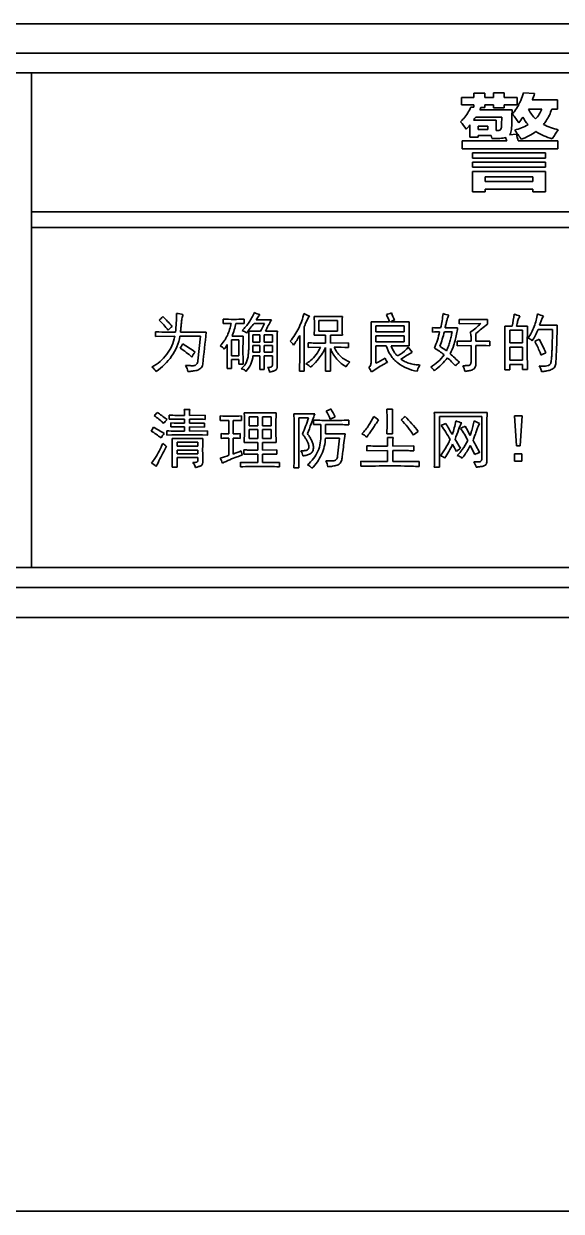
# Model space of a CAD drawing. Header units: millimetres. Extents: x 32496 to 166256, y 3504 to 23939.
# Drawn here: x 51695.8 to 51723, y 11555.1 to 11615.1 of the extents above; entities that cross this region are included whole.
import ezdxf

# ---------------------------------------------------------------- set-up
doc = ezdxf.new("R2010")
doc.units = ezdxf.units.MM
doc.layers.get('0').update_dxf_attribs({"lineweight": 35})

msp = doc.modelspace()

# ---------------------------------------------------------------- linework, layer by layer
at = {"linetype": 'Continuous'}
for p, q in [((51670.84, 11615.075), (51752.84, 11615.075)), ((51670.769, 11613.593), (51752.91, 11613.593)), ((51752.91, 11612.593), (51670.769, 11612.593)), ((51696.201, 11612.593), (51696.201, 11605.578)), ((51717.94, 11611.345), (51718.561, 11611.345)), ((51717.94, 11610.985), (51717.94, 11611.345)), ((51718.561, 11611.575), (51719.112, 11611.575)), ((51718.561, 11611.345), (51718.561, 11611.575)), ((51719.112, 11611.575), (51719.112, 11611.345)), ((51719.112, 11611.345), (51719.543, 11611.345)), ((51719.543, 11611.581), (51720.094, 11611.581)), ((51719.543, 11611.345), (51719.543, 11611.581)), ((51720.094, 11611.581), (51720.094, 11611.345)), ((51720.094, 11611.345), (51720.745, 11611.345)), ((51720.745, 11611.345), (51720.745, 11610.985)), ((51721.071, 11611.581), (51721.631, 11611.556)), ((51721.512, 11611.225), (51722.789, 11611.225)), ((51722.789, 11611.225), (51722.789, 11610.764)), ((51718.561, 11610.985), (51717.94, 11610.985)), ((51718.406, 11610.869), (51718.561, 11610.869)), ((51718.561, 11610.869), (51718.561, 11610.985)), ((51718.861, 11610.734), (51720.489, 11610.734)), ((51719.112, 11610.844), (51718.917, 11610.844)), ((51719.543, 11610.985), (51719.112, 11610.985)), ((51719.112, 11610.985), (51719.112, 11610.844)), ((51719.543, 11610.824), (51719.543, 11610.985)), ((51720.094, 11610.824), (51719.543, 11610.824)), ((51720.745, 11610.985), (51720.094, 11610.985)), ((51720.094, 11610.985), (51720.094, 11610.824)), ((51721.997, 11610.764), (51721.321, 11610.764)), ((51722.789, 11610.764), (51722.493, 11610.764)), ((51718.541, 11610.198), (51719.678, 11610.198)), ((51719.968, 11610.363), (51718.651, 11610.363)), ((51719.678, 11610.198), (51719.678, 11609.682)), ((51718.36, 11609.341), (51718.36, 11609.962)), ((51719.267, 11609.902), (51718.771, 11609.902)), ((51718.771, 11609.902), (51718.771, 11609.727)), ((51718.771, 11609.727), (51719.267, 11609.727)), ((51719.432, 11609.431), (51718.771, 11609.431)), ((51718.771, 11609.431), (51718.771, 11609.341)), ((51719.267, 11609.727), (51719.267, 11609.902)), ((51720.364, 11609.461), (51720.72, 11609.492)), ((51717.964, 11609.161), (51720.219, 11609.161)), ((51717.964, 11608.75), (51717.964, 11609.161)), ((51718.771, 11609.341), (51718.36, 11609.341)), ((51719.879, 11609.286), (51719.462, 11609.286)), ((51720.79, 11609.161), (51722.804, 11609.161)), ((51722.804, 11609.161), (51722.804, 11608.75)), ((51722.804, 11608.75), (51717.964, 11608.75)), ((51718.491, 11608.55), (51722.188, 11608.55)), ((51718.491, 11608.289), (51718.491, 11608.55)), ((51722.188, 11608.289), (51718.491, 11608.289)), ((51722.188, 11608.55), (51722.188, 11608.289)), ((51718.491, 11608.089), (51722.188, 11608.089)), ((51718.491, 11607.828), (51718.491, 11608.089)), ((51722.188, 11607.828), (51718.491, 11607.828)), ((51718.491, 11607.618), (51722.188, 11607.618)), ((51718.491, 11606.586), (51718.491, 11607.618)), ((51722.188, 11608.089), (51722.188, 11607.828)), ((51722.188, 11607.618), (51722.188, 11606.586)), ((51721.547, 11607.337), (51719.132, 11607.337)), ((51719.132, 11607.337), (51719.132, 11607.107)), ((51719.132, 11607.107), (51721.547, 11607.107)), ((51721.547, 11607.107), (51721.547, 11607.337)), ((51719.132, 11606.586), (51718.491, 11606.586)), ((51721.547, 11606.717), (51719.132, 11606.717)), ((51719.132, 11606.717), (51719.132, 11606.586)), ((51721.547, 11606.586), (51721.547, 11606.717)), ((51722.188, 11606.586), (51721.547, 11606.586)), ((51696.201, 11605.578), (51753.34, 11605.578)), ((51696.201, 11605.578), (51696.201, 11604.778)), ((51753.34, 11604.778), (51696.201, 11604.778)), ((51696.201, 11604.778), (51696.201, 11587.594)), ((51705.889, 11599.926), (51705.889, 11600.152)), ((51706.948, 11600.152), (51706.948, 11599.926)), ((51707.969, 11599.938), (51707.452, 11599.938)), ((51707.553, 11600.115), (51708.322, 11600.115)), ((51710.485, 11600.291), (51711.91, 11600.291)), ((51711.67, 11600.089), (51710.725, 11600.089)), ((51710.725, 11600.089), (51710.725, 11599.547)), ((51711.67, 11599.547), (51711.67, 11600.089)), ((51713.36, 11600.014), (51714.287, 11600.014)), ((51713.367, 11597.947), (51713.36, 11600.014)), ((51715.043, 11599.812), (51713.606, 11599.812)), ((51713.606, 11599.812), (51713.606, 11599.51)), ((51714.337, 11600.014), (51715.295, 11600.014)), ((51715.043, 11599.51), (51715.043, 11599.812)), ((51717.811, 11599.919), (51717.811, 11600.14)), ((51718.908, 11599.926), (51717.811, 11599.919)), ((51719.248, 11600.128), (51719.248, 11599.901)), ((51721.878, 11599.85), (51722.772, 11599.85)), ((51702.466, 11599.276), (51702.466, 11599.51)), ((51703.436, 11599.283), (51702.466, 11599.276)), ((51703.095, 11599.497), (51703.136, 11599.497)), ((51703.095, 11599.497), (51703.136, 11599.497)), ((51704.735, 11599.283), (51703.701, 11599.283)), ((51703.726, 11599.497), (51705.024, 11599.497)), ((51704.609, 11598.047), (51704.735, 11599.283)), ((51706.331, 11599.283), (51706.898, 11599.283)), ((51707.175, 11599.535), (51707.767, 11599.535)), ((51707.743, 11599.358), (51707.389, 11599.358)), ((51707.389, 11599.358), (51707.389, 11598.993)), ((51707.743, 11598.993), (51707.743, 11599.358)), ((51708.385, 11599.358), (51707.957, 11599.358)), ((51707.957, 11599.358), (51707.957, 11598.993)), ((51708.02, 11599.535), (51708.625, 11599.535)), ((51708.385, 11598.993), (51708.385, 11599.358)), ((51709.981, 11599.762), (51709.987, 11597.518)), ((51711.065, 11599.346), (51710.485, 11599.346)), ((51710.725, 11599.547), (51711.67, 11599.547)), ((51711.065, 11598.942), (51711.065, 11599.346)), ((51711.91, 11599.346), (51711.305, 11599.346)), ((51711.305, 11599.346), (51711.305, 11598.942)), ((51713.606, 11599.51), (51715.043, 11599.51)), ((51715.043, 11599.308), (51713.606, 11599.308)), ((51713.606, 11599.308), (51713.606, 11599.006)), ((51715.043, 11599.006), (51715.043, 11599.308)), ((51716.475, 11599.497), (51716.475, 11599.724)), ((51717.458, 11599.51), (51717.068, 11599.51)), ((51717.105, 11599.711), (51717.736, 11599.711)), ((51718.656, 11599.421), (51718.656, 11599.03)), ((51720.131, 11599.799), (51720.491, 11599.799)), ((51720.131, 11597.581), (51720.131, 11599.799)), ((51721.021, 11599.585), (51720.378, 11599.585)), ((51720.378, 11599.585), (51720.378, 11598.955)), ((51720.706, 11599.799), (51721.272, 11599.799)), ((51721.021, 11598.955), (51721.021, 11599.585)), ((51722.533, 11599.623), (51721.802, 11599.623)), ((51706.671, 11599.106), (51706.306, 11599.106)), ((51706.306, 11599.106), (51706.306, 11598.3)), ((51706.671, 11598.3), (51706.671, 11599.106)), ((51707.389, 11598.993), (51707.743, 11598.993)), ((51707.743, 11598.816), (51707.389, 11598.816)), ((51707.389, 11598.816), (51707.389, 11598.476)), ((51707.743, 11598.476), (51707.743, 11598.816)), ((51707.957, 11598.993), (51708.385, 11598.993)), ((51708.385, 11598.816), (51707.957, 11598.816)), ((51707.957, 11598.816), (51707.957, 11598.476)), ((51708.385, 11598.476), (51708.385, 11598.816)), ((51710.183, 11598.722), (51710.183, 11598.955)), ((51710.8, 11598.728), (51710.183, 11598.722)), ((51711.305, 11598.942), (51712.212, 11598.949)), ((51711.305, 11598.665), (51711.311, 11597.518)), ((51712.212, 11598.949), (51712.212, 11598.716)), ((51713.606, 11599.006), (51715.043, 11599.006)), ((51714.123, 11598.804), (51713.606, 11598.804)), ((51713.606, 11598.804), (51713.606, 11597.921)), ((51715.295, 11598.804), (51714.375, 11598.804)), ((51715.245, 11598.728), (51715.447, 11598.476)), ((51717.71, 11598.81), (51717.71, 11599.043)), ((51718.416, 11598.816), (51717.71, 11598.81)), ((51718.416, 11598.01), (51718.416, 11598.816)), ((51718.656, 11599.03), (51719.362, 11599.037)), ((51718.656, 11598.816), (51718.656, 11597.909)), ((51719.362, 11599.037), (51719.362, 11598.804)), ((51720.378, 11598.955), (51721.021, 11598.955)), ((51721.021, 11598.741), (51720.378, 11598.741)), ((51720.378, 11598.741), (51720.378, 11598.073)), ((51721.021, 11598.073), (51721.021, 11598.741)), ((51721.261, 11599.195), (51721.26, 11599.104)), ((51721.261, 11599.195), (51721.26, 11599.104)), ((51706.306, 11598.3), (51706.671, 11598.3)), ((51706.671, 11598.111), (51706.306, 11598.111)), ((51706.306, 11598.111), (51706.306, 11597.657)), ((51706.671, 11597.871), (51706.671, 11598.111)), ((51707.389, 11598.476), (51707.743, 11598.476)), ((51707.743, 11598.3), (51707.389, 11598.3)), ((51707.743, 11597.606), (51707.743, 11598.3)), ((51707.957, 11598.476), (51708.385, 11598.476)), ((51708.385, 11598.3), (51707.957, 11598.3)), ((51707.957, 11598.3), (51707.957, 11597.606)), ((51708.385, 11597.871), (51708.385, 11598.3)), ((51720.378, 11598.073), (51721.021, 11598.073)), ((51706.306, 11597.657), (51706.079, 11597.657)), ((51706.898, 11597.871), (51706.671, 11597.871)), ((51707.957, 11597.606), (51707.743, 11597.606)), ((51709.987, 11597.518), (51709.742, 11597.518)), ((51711.311, 11597.518), (51711.052, 11597.518)), ((51720.378, 11597.581), (51720.131, 11597.581)), ((51721.021, 11597.859), (51720.378, 11597.859)), ((51720.378, 11597.859), (51720.378, 11597.581)), ((51721.021, 11597.606), (51721.021, 11597.859)), ((51721.272, 11597.606), (51721.021, 11597.606)), ((51714.161, 11595.602), (51714.451, 11595.602)), ((51703.146, 11595.092), (51703.146, 11595.3)), ((51703.928, 11595.098), (51703.146, 11595.092)), ((51703.915, 11595.577), (51704.193, 11595.577)), ((51703.928, 11594.896), (51703.928, 11595.098)), ((51704.18, 11595.287), (51704.974, 11595.293)), ((51704.18, 11595.098), (51704.18, 11594.896)), ((51704.974, 11595.293), (51704.974, 11595.085)), ((51705.738, 11595.029), (51705.738, 11595.262)), ((51706.167, 11595.035), (51705.738, 11595.029)), ((51706.167, 11594.354), (51706.167, 11595.035)), ((51706.394, 11595.035), (51706.394, 11594.354)), ((51706.809, 11595.262), (51706.809, 11595.022)), ((51706.948, 11595.413), (51708.562, 11595.413)), ((51707.629, 11595.211), (51707.2, 11595.211)), ((51707.2, 11595.211), (51707.2, 11594.757)), ((51707.629, 11594.757), (51707.629, 11595.211)), ((51708.309, 11595.211), (51707.868, 11595.211)), ((51707.868, 11595.211), (51707.868, 11594.757)), ((51708.309, 11594.757), (51708.309, 11595.211)), ((51709.464, 11595.362), (51710.51, 11595.362)), ((51710.195, 11595.161), (51709.703, 11595.161)), ((51709.703, 11595.161), (51709.703, 11592.64)), ((51710.406, 11595.061), (51710.397, 11595.034)), ((51710.407, 11595.061), (51710.397, 11595.034)), ((51710.447, 11594.82), (51710.447, 11595.047)), ((51712.237, 11595.047), (51712.237, 11594.808)), ((51716.551, 11595.438), (51719.236, 11595.438)), ((51718.958, 11595.224), (51716.828, 11595.224)), ((51716.828, 11595.224), (51716.828, 11592.665)), ((51718.958, 11593.093), (51718.958, 11595.224)), ((51720.617, 11595.262), (51720.995, 11595.262)), ((51720.706, 11593.749), (51720.617, 11595.262)), ((51720.995, 11595.262), (51720.907, 11593.749)), ((51703.033, 11594.291), (51703.033, 11594.505)), ((51703.235, 11594.701), (51703.235, 11594.909)), ((51703.928, 11594.707), (51703.235, 11594.701)), ((51703.928, 11594.493), (51703.928, 11594.707)), ((51704.18, 11594.896), (51704.936, 11594.902)), ((51704.936, 11594.699), (51704.18, 11594.705)), ((51704.18, 11594.705), (51704.18, 11594.493)), ((51704.18, 11594.493), (51705.1, 11594.499)), ((51704.936, 11594.902), (51704.936, 11594.699)), ((51705.1, 11594.499), (51705.1, 11594.291)), ((51707.2, 11594.757), (51707.629, 11594.757)), ((51707.629, 11594.569), (51707.2, 11594.569)), ((51707.2, 11594.569), (51707.2, 11594.115)), ((51707.629, 11594.115), (51707.629, 11594.569)), ((51707.868, 11594.757), (51708.309, 11594.757)), ((51708.309, 11594.569), (51707.868, 11594.569)), ((51707.868, 11594.569), (51707.868, 11594.115)), ((51708.309, 11594.115), (51708.309, 11594.569)), ((51710.825, 11594.329), (51710.825, 11594.833)), ((51711.052, 11594.82), (51711.052, 11594.354)), ((51716.576, 11593.093), (51716.576, 11594.972)), ((51703.298, 11594.127), (51704.861, 11594.127)), ((51704.596, 11593.938), (51703.55, 11593.938)), ((51703.55, 11593.938), (51703.55, 11593.724)), ((51704.596, 11593.724), (51704.596, 11593.938)), ((51705.776, 11594.127), (51705.776, 11594.367)), ((51706.167, 11593.27), (51706.167, 11594.14)), ((51706.394, 11594.14), (51706.394, 11593.333)), ((51706.747, 11594.367), (51706.747, 11594.127)), ((51707.629, 11593.913), (51706.948, 11593.913)), ((51707.2, 11594.115), (51707.629, 11594.115)), ((51707.629, 11593.535), (51707.629, 11593.913)), ((51707.868, 11594.115), (51708.309, 11594.115)), ((51708.562, 11593.913), (51707.868, 11593.913)), ((51707.868, 11593.913), (51707.868, 11593.535)), ((51711.052, 11594.354), (51712.048, 11594.354)), ((51711.771, 11594.14), (51711.052, 11594.14)), ((51711.67, 11593.22), (51711.771, 11594.14)), ((51714.451, 11594.354), (51714.161, 11594.354)), ((51714.186, 11594.165), (51714.476, 11594.165)), ((51703.55, 11593.724), (51704.596, 11593.724)), ((51704.596, 11593.535), (51703.55, 11593.535)), ((51703.55, 11593.535), (51703.55, 11593.346)), ((51703.55, 11593.346), (51704.596, 11593.346)), ((51704.596, 11593.346), (51704.596, 11593.535)), ((51706.923, 11593.327), (51706.923, 11593.547)), ((51707.629, 11593.333), (51706.923, 11593.327)), ((51707.629, 11592.905), (51707.629, 11593.333)), ((51707.868, 11593.535), (51708.599, 11593.541)), ((51707.868, 11593.333), (51707.868, 11592.905)), ((51708.599, 11593.541), (51708.599, 11593.32)), ((51713.152, 11593.503), (51713.152, 11593.749)), ((51714.199, 11593.51), (51713.152, 11593.503)), ((51714.199, 11592.955), (51714.199, 11593.51)), ((51714.463, 11593.737), (51715.522, 11593.743)), ((51714.463, 11593.51), (51714.463, 11592.955)), ((51715.522, 11593.743), (51715.522, 11593.497)), ((51718.605, 11593.308), (51718.378, 11593.762)), ((51720.617, 11593.346), (51720.983, 11593.346)), ((51720.617, 11592.968), (51720.617, 11593.346)), ((51720.907, 11593.749), (51720.706, 11593.749)), ((51720.983, 11593.346), (51720.983, 11592.968)), ((51703.55, 11592.665), (51703.298, 11592.665)), ((51704.596, 11593.157), (51703.55, 11593.157)), ((51703.55, 11593.157), (51703.55, 11592.665)), ((51704.596, 11592.98), (51704.596, 11593.157)), ((51706.759, 11592.69), (51706.759, 11592.917)), ((51707.868, 11592.905), (51708.726, 11592.911)), ((51708.726, 11592.911), (51708.726, 11592.69)), ((51709.703, 11592.64), (51709.464, 11592.64)), ((51712.85, 11592.715), (51712.85, 11592.968)), ((51714.463, 11592.955), (51715.787, 11592.961)), ((51715.787, 11592.961), (51715.787, 11592.703)), ((51716.828, 11592.665), (51716.551, 11592.665)), ((51720.983, 11592.968), (51720.617, 11592.968)), ((51695.401, 11587.594), (51696.201, 11587.594)), ((51696.201, 11587.594), (51752.91, 11587.594)), ((51752.91, 11586.594), (51670.769, 11586.594)), ((51752.84, 11585.075), (51670.84, 11585.075)), ((51402.94, 11555.075), (51965.908, 11555.075))]:
    msp.add_line(p, q, dxfattribs=at)
for centre, radius, start, end in [((51718.222, 11612.404), 2.965, 330.66767, 336.06557), ((51718.193, 11612.417), 2.997, 336.07434, 343.80201), ((51693.658, 11610.977), 26.832, 359.02272, 359.48198), ((51718.274, 11612.37), 2.903, 320.36935, 323.58749), ((51718.245, 11612.391), 2.939, 323.59412, 330.66591), ((51714.842, 11607.551), 3.987, 33.41271, 40.16674), ((51712.781, 11614.168), 6.995, 325.42505, 327.05069), ((51699.502, 11610.663), 20.469, 357.68701, 359.15941), ((51693.521, 11610.98), 26.969, 357.48576, 358.81338), ((51693.711, 11610.976), 26.779, 358.81428, 359.02264), ((51716.194, 11613.703), 5.892, 321.89742, 325.34627), ((51708.756, 11618.229), 12.672, 317.97958, 319.27803), ((51715.362, 11608.518), 4.171, 10.61105, 12.64872), ((51715.178, 11605.546), 6.851, 35.75831, 37.34379), ((51707.399, 11606.495), 13.654, 11.25839, 12.67739), ((51715.197, 11605.56), 6.828, 34.16881, 35.75973), ((51750.551, 11591.528), 33.167, 146.73342, 147.69077), ((51798.741, 11633.239), 82.131, 196.92737, 197.04773), ((51715.213, 11605.571), 6.808, 32.78746, 34.16717), ((51715.203, 11605.564), 6.82, 32.57245, 32.7878), ((51708.16, 11602.045), 1.717, 245.66764, 255.94289), ((51714.053, 11601.186), 6.586, 347.84724, 353.1864), ((51703.914, 11601.713), 4.426, 330.52331, 336.36321), ((51752.249, 11544.089), 74.143, 131.30395, 131.52509), ((51703.214, 11655.564), 56.068, 269.91986, 270.26593), ((51711.093, 11600.719), 6.719, 345.80972, 351.37506), ((51758.853, 11598.758), 37.595, 178.41299, 179.33417), ((51689.322, 11576.208), 26.943, 55.79038, 57.39608), ((51671.224, 11620.662), 41.118, 327.59623, 327.9913), ((51714.781, 11599.731), 2.899, 332.69004, 342.41655), ((51763.071, 11598.714), 41.813, 179.46573, 181.51843), ((51715.776, 11602.378), 6.629, 329.92108, 330.16736), ((51714.038, 11600.785), 4.109, 307.92317, 321.00332), ((51706.201, 11598.385), 0.951, 308.81011, 323.04233), ((51706.216, 11598.374), 0.933, 323.07368, 325.96498), ((51720.483, 11601.386), 8.106, 206.88687, 208.79981), ((51699.146, 11594.978), 15.028, 357.62085, 2.37915), ((51698.993, 11590.009), 6.486, 51.32584, 51.85614), ((51701.802, 11597.793), 8.796, 336.89509, 342.58479), ((51693.554, 11601.031), 17.879, 339.81594, 340.40341), ((51694.334, 11600.753), 17.051, 340.49931, 341.56957), ((51711.395, 11624.251), 29.219, 268.1405, 269.79762), ((51711.381, 11618.858), 23.826, 269.78536, 272.05823), ((51720.579, 11598.677), 4.183, 241.26037, 245.50543), ((51700.59, 11591.508), 3.41, 50.84881, 61.08125), ((51691.95, 11601.622), 19.588, 338.25933, 339.80911), ((51719.793, 11588.279), 7.117, 111.8574, 113.94899), ((51705.342, 11596.817), 3.868, 229.51515, 233.1085), ((51704.067, 11556.435), 37.871, 88.43596, 91.56404), ((51685.128, 11593.396), 18.184, 357.69642, 2.30358), ((51706.393, 11599.202), 4.848, 270.00758, 274.181), ((51706.393, 11589.29), 4.85, 85.82004, 89.99133), ((51715.648, 11595.299), 2.904, 323.2352, 333.74014), ((51708.906, 11593.866), 2.14, 193.8762, 195.18758), ((51709.02, 11593.896), 2.257, 195.18154, 195.76973), ((51715.771, 11595.22), 2.759, 314.66454, 317.25121), ((51715.824, 11595.171), 2.687, 317.24432, 321.23702), ((51715.826, 11595.168), 2.683, 321.25493, 323.18853), ((51699.406, 11590.259), 6.953, 22.03171, 24.40442)]:
    msp.add_arc(centre, radius, start, end, dxfattribs=at)
for points in [[(51721.631, 11611.556), (51721.595, 11611.444), (51721.556, 11611.334), (51721.512, 11611.225)], [(51718.917, 11610.844), (51718.901, 11610.806), (51718.883, 11610.769), (51718.861, 11610.734)], [(51721.321, 11610.764), (51721.413, 11610.583), (51721.531, 11610.41), (51721.677, 11610.268)], [(51721.677, 11610.268), (51721.814, 11610.409), (51721.925, 11610.581), (51721.997, 11610.764)], [(51720.83, 11610.067), (51720.728, 11610.221), (51720.624, 11610.373), (51720.51, 11610.519)], [(51721.296, 11609.977), (51721.199, 11610.093), (51721.114, 11610.221), (51721.041, 11610.353)], [(51720.625, 11609.702), (51720.858, 11609.766), (51721.088, 11609.854), (51721.296, 11609.977)], [(51721.697, 11609.627), (51721.472, 11609.459), (51721.215, 11609.332), (51720.951, 11609.236)], [(51722.519, 11609.256), (51722.232, 11609.347), (51721.95, 11609.465), (51721.697, 11609.627)], [(51722.078, 11609.988), (51722.31, 11609.866), (51722.563, 11609.781), (51722.819, 11609.722)], [(51720.169, 11609.326), (51720.076, 11609.296), (51719.976, 11609.285), (51719.879, 11609.286)], [(51703.474, 11599.497), (51703.511, 11599.811), (51703.525, 11600.127), (51703.524, 11600.442)], [(51703.524, 11600.442), (51703.633, 11600.422), (51703.743, 11600.403), (51703.853, 11600.392)], [(51709.969, 11600.442), (51710.05, 11600.382), (51710.148, 11600.344), (51710.246, 11600.316)], [(51714.136, 11600.379), (51714.222, 11600.403), (51714.306, 11600.432), (51714.388, 11600.467)], [(51714.388, 11600.467), (51714.442, 11600.343), (51714.497, 11600.218), (51714.539, 11600.089)], [(51716.878, 11599.711), (51716.937, 11599.947), (51716.976, 11600.188), (51717.004, 11600.43)], [(51717.004, 11600.43), (51717.1, 11600.401), (51717.197, 11600.376), (51717.294, 11600.354)], [(51720.592, 11600.405), (51720.687, 11600.37), (51720.783, 11600.338), (51720.882, 11600.316)], [(51721.777, 11600.417), (51721.876, 11600.375), (51721.976, 11600.335), (51722.079, 11600.304)], [(51702.642, 11600.102), (51702.711, 11600.155), (51702.775, 11600.213), (51702.831, 11600.279)], [(51703.096, 11599.598), (51702.965, 11599.783), (51702.806, 11599.946), (51702.642, 11600.102)], [(51702.831, 11600.279), (51702.996, 11600.12), (51703.161, 11599.96), (51703.31, 11599.787)], [(51705.889, 11600.152), (51706.242, 11600.135), (51706.596, 11600.133), (51706.948, 11600.152)], [(51706.28, 11599.938), (51706.15, 11599.938), (51706.019, 11599.936), (51705.889, 11599.926)], [(51706.532, 11599.938), (51706.484, 11599.715), (51706.419, 11599.494), (51706.331, 11599.283)], [(51706.948, 11599.926), (51706.81, 11599.936), (51706.671, 11599.939), (51706.532, 11599.938)], [(51707.452, 11599.938), (51707.317, 11599.779), (51707.188, 11599.614), (51707.062, 11599.447)], [(51708.322, 11600.115), (51708.215, 11599.925), (51708.108, 11599.734), (51708.02, 11599.535)], [(51710.485, 11599.346), (51710.502, 11599.66), (51710.504, 11599.976), (51710.485, 11600.291)], [(51711.91, 11600.291), (51711.893, 11599.976), (51711.891, 11599.66), (51711.91, 11599.346)], [(51714.287, 11600.014), (51714.245, 11600.139), (51714.2, 11600.264), (51714.136, 11600.379)], [(51714.539, 11600.089), (51714.469, 11600.072), (51714.402, 11600.046), (51714.337, 11600.014)], [(51715.295, 11600.014), (51715.276, 11599.611), (51715.278, 11599.207), (51715.295, 11598.804)], [(51718.378, 11599.497), (51718.566, 11599.625), (51718.746, 11599.766), (51718.908, 11599.926)], [(51719.248, 11599.901), (51719.049, 11599.743), (51718.85, 11599.585), (51718.656, 11599.421)], [(51702.466, 11599.51), (51702.676, 11599.5), (51702.885, 11599.497), (51703.095, 11599.497)], [(51705.024, 11599.497), (51704.972, 11598.954), (51704.911, 11598.413), (51704.848, 11597.871)], [(51707.062, 11599.447), (51706.999, 11599.501), (51706.926, 11599.546), (51706.847, 11599.573)], [(51706.898, 11599.283), (51706.878, 11598.813), (51706.88, 11598.341), (51706.898, 11597.871)], [(51709.754, 11599.321), (51709.658, 11599.156), (51709.556, 11598.993), (51709.439, 11598.842)], [(51716.475, 11599.724), (51716.609, 11599.714), (51716.744, 11599.711), (51716.878, 11599.711)], [(51716.828, 11599.51), (51716.71, 11599.51), (51716.592, 11599.506), (51716.475, 11599.497)], [(51716.563, 11598.691), (51716.678, 11598.954), (51716.764, 11599.23), (51716.828, 11599.51)], [(51717.068, 11599.51), (51717.001, 11599.264), (51716.927, 11599.019), (51716.841, 11598.779)], [(51721.802, 11599.623), (51721.722, 11599.437), (51721.628, 11599.256), (51721.527, 11599.08)], [(51703.714, 11598.678), (51703.76, 11598.751), (51703.804, 11598.826), (51703.84, 11598.905)], [(51704.294, 11598.237), (51704.114, 11598.4), (51703.92, 11598.549), (51703.714, 11598.678)], [(51705.94, 11598.627), (51705.884, 11598.701), (51705.807, 11598.76), (51705.726, 11598.804)], [(51709.439, 11598.842), (51709.398, 11598.914), (51709.342, 11598.981), (51709.275, 11599.03)], [(51712.212, 11598.716), (51711.973, 11598.729), (51711.733, 11598.73), (51711.494, 11598.728)], [(51717.055, 11598.35), (51716.898, 11598.473), (51716.733, 11598.586), (51716.563, 11598.691)], [(51716.841, 11598.779), (51716.951, 11598.705), (51717.061, 11598.63), (51717.168, 11598.552)], [(51717.607, 11599.072), (51717.588, 11598.999), (51717.568, 11598.927), (51717.545, 11598.855)], [(51717.71, 11599.043), (51717.945, 11599.031), (51718.181, 11599.029), (51718.416, 11599.03)], [(51719.362, 11598.804), (51719.127, 11598.819), (51718.891, 11598.818), (51718.656, 11598.816)], [(51721.512, 11599.056), (51721.452, 11599.116), (51721.377, 11599.163), (51721.298, 11599.194)], [(51721.638, 11599.018), (51721.713, 11599.061), (51721.789, 11599.103), (51721.865, 11599.144)], [(51721.865, 11599.144), (51721.982, 11598.916), (51722.095, 11598.687), (51722.193, 11598.451)], [(51704.47, 11598.489), (51704.399, 11598.415), (51704.344, 11598.326), (51704.294, 11598.237)], [(51713.606, 11597.921), (51713.765, 11598.004), (51713.919, 11598.094), (51714.073, 11598.186)], [(51714.073, 11598.186), (51714.1, 11598.106), (51714.139, 11598.03), (51714.186, 11597.959)], [(51715.447, 11598.476), (51715.245, 11598.373), (51715.054, 11598.249), (51714.867, 11598.123)], [(51717.622, 11597.783), (51717.504, 11597.932), (51717.374, 11598.073), (51717.231, 11598.199)], [(51717.358, 11598.401), (51717.516, 11598.261), (51717.671, 11598.118), (51717.824, 11597.972)], [(51722.193, 11598.451), (51722.11, 11598.414), (51722.031, 11598.371), (51721.953, 11598.325)], [(51702.504, 11597.506), (51702.439, 11597.591), (51702.366, 11597.674), (51702.277, 11597.732)], [(51704.104, 11597.506), (51704.082, 11597.612), (51704.041, 11597.719), (51703.978, 11597.808)], [(51708.234, 11597.468), (51708.225, 11597.554), (51708.186, 11597.639), (51708.133, 11597.707)], [(51712.288, 11597.984), (51712.211, 11597.917), (51712.15, 11597.833), (51712.099, 11597.745)], [(51716.563, 11597.543), (51716.518, 11597.62), (51716.447, 11597.681), (51716.375, 11597.732)], [(51717.824, 11597.972), (51717.751, 11597.915), (51717.683, 11597.852), (51717.622, 11597.783)], [(51718.114, 11597.506), (51718.086, 11597.606), (51718.047, 11597.703), (51718, 11597.796)], [(51711.09, 11595.501), (51711.175, 11595.532), (51711.258, 11595.573), (51711.33, 11595.627)], [(51711.33, 11595.627), (51711.402, 11595.489), (51711.474, 11595.351), (51711.544, 11595.211)], [(51714.451, 11595.602), (51714.432, 11595.186), (51714.434, 11594.77), (51714.451, 11594.354)], [(51702.39, 11595.274), (51702.449, 11595.325), (51702.505, 11595.379), (51702.554, 11595.438)], [(51702.554, 11595.438), (51702.704, 11595.331), (51702.854, 11595.224), (51702.999, 11595.11)], [(51703.046, 11595.073), (51702.981, 11595.016), (51702.921, 11594.953), (51702.869, 11594.884)], [(51703.146, 11595.3), (51703.407, 11595.286), (51703.667, 11595.286), (51703.928, 11595.287)], [(51703.928, 11595.287), (51703.928, 11595.384), (51703.924, 11595.481), (51703.915, 11595.577)], [(51704.193, 11595.577), (51704.185, 11595.481), (51704.18, 11595.384), (51704.18, 11595.287)], [(51704.974, 11595.085), (51704.71, 11595.099), (51704.445, 11595.1), (51704.18, 11595.098)], [(51705.738, 11595.262), (51706.095, 11595.24), (51706.453, 11595.243), (51706.809, 11595.262)], [(51706.809, 11595.022), (51706.671, 11595.033), (51706.532, 11595.037), (51706.394, 11595.035)], [(51706.948, 11593.913), (51706.965, 11594.413), (51706.967, 11594.913), (51706.948, 11595.413)], [(51708.562, 11595.413), (51708.543, 11594.913), (51708.545, 11594.413), (51708.562, 11593.913)], [(51709.464, 11592.64), (51709.487, 11593.547), (51709.484, 11594.455), (51709.464, 11595.362)], [(51711.292, 11595.098), (51711.244, 11595.24), (51711.178, 11595.379), (51711.09, 11595.501)], [(51711.544, 11595.211), (51711.462, 11595.17), (51711.377, 11595.133), (51711.292, 11595.098)], [(51713.493, 11595.237), (51713.576, 11595.176), (51713.659, 11595.117), (51713.745, 11595.06)], [(51714.879, 11595.06), (51714.95, 11595.115), (51715.018, 11595.174), (51715.081, 11595.237)], [(51715.51, 11594.291), (51715.329, 11594.569), (51715.114, 11594.826), (51714.879, 11595.06)], [(51716.576, 11594.972), (51716.576, 11595.128), (51716.566, 11595.283), (51716.551, 11595.438)], [(51717.648, 11595.01), (51717.747, 11594.973), (51717.848, 11594.94), (51717.95, 11594.909)], [(51702.239, 11594.493), (51702.285, 11594.557), (51702.327, 11594.625), (51702.365, 11594.694)], [(51702.365, 11594.694), (51702.542, 11594.584), (51702.724, 11594.48), (51702.907, 11594.379)], [(51703.033, 11594.505), (51703.331, 11594.492), (51703.63, 11594.491), (51703.928, 11594.493)], [(51703.235, 11594.909), (51703.465, 11594.896), (51703.697, 11594.895), (51703.928, 11594.896)], [(51710.825, 11594.833), (51710.699, 11594.833), (51710.573, 11594.829), (51710.447, 11594.82)], [(51715.749, 11594.48), (51715.661, 11594.43), (51715.582, 11594.363), (51715.51, 11594.291)], [(51717.143, 11594.884), (51717.247, 11594.692), (51717.354, 11594.501), (51717.471, 11594.316)], [(51717.786, 11594.566), (51717.729, 11594.403), (51717.669, 11594.24), (51717.609, 11594.077)], [(51717.859, 11594.758), (51717.83, 11594.696), (51717.808, 11594.631), (51717.786, 11594.566)], [(51717.95, 11594.909), (51717.914, 11594.862), (51717.884, 11594.811), (51717.859, 11594.758)], [(51717.887, 11594.632), (51717.969, 11594.663), (51718.049, 11594.702), (51718.126, 11594.745)], [(51718.253, 11594.014), (51718.149, 11594.229), (51718.03, 11594.44), (51717.887, 11594.632)], [(51718.126, 11594.745), (51718.208, 11594.588), (51718.287, 11594.43), (51718.378, 11594.279)], [(51702.907, 11594.379), (51702.85, 11594.306), (51702.795, 11594.23), (51702.743, 11594.152)], [(51705.776, 11594.367), (51705.906, 11594.358), (51706.036, 11594.354), (51706.167, 11594.354)], [(51706.167, 11594.14), (51706.036, 11594.14), (51705.906, 11594.137), (51705.776, 11594.127)], [(51713.14, 11594.19), (51713.068, 11594.255), (51712.989, 11594.315), (51712.9, 11594.354)], [(51714.199, 11593.737), (51714.199, 11593.88), (51714.197, 11594.023), (51714.186, 11594.165)], [(51714.476, 11594.165), (51714.465, 11594.023), (51714.463, 11593.88), (51714.463, 11593.737)], [(51717.673, 11593.459), (51717.614, 11593.583), (51717.554, 11593.707), (51717.484, 11593.825)], [(51717.609, 11594.077), (51717.705, 11593.928), (51717.797, 11593.776), (51717.887, 11593.623)], [(51718.517, 11594.027), (51718.627, 11593.818), (51718.741, 11593.613), (51718.858, 11593.409)], [(51705.738, 11593.132), (51705.886, 11593.157), (51706.029, 11593.21), (51706.167, 11593.27)], [(51706.394, 11593.333), (51706.53, 11593.383), (51706.665, 11593.437), (51706.797, 11593.497)], [(51706.797, 11593.497), (51706.807, 11593.448), (51706.817, 11593.4), (51706.829, 11593.353)], [(51709.918, 11593.245), (51709.9, 11593.335), (51709.857, 11593.421), (51709.805, 11593.497)], [(51717.08, 11593.132), (51717.018, 11593.186), (51716.945, 11593.231), (51716.866, 11593.257)], [(51717.887, 11593.623), (51717.81, 11593.577), (51717.736, 11593.523), (51717.673, 11593.459)], [(51718.858, 11593.409), (51718.77, 11593.385), (51718.685, 11593.352), (51718.605, 11593.308)], [(51702.491, 11592.703), (51702.423, 11592.771), (51702.349, 11592.835), (51702.264, 11592.879)], [(51710.372, 11592.615), (51710.308, 11592.686), (51710.231, 11592.748), (51710.145, 11592.791)], [(51711.179, 11592.69), (51711.161, 11592.795), (51711.125, 11592.898), (51711.078, 11592.993)], [(51716.551, 11592.665), (51716.565, 11592.808), (51716.576, 11592.95), (51716.576, 11593.093)], [(51718.681, 11592.665), (51718.66, 11592.765), (51718.612, 11592.858), (51718.555, 11592.942)]]:
    msp.add_open_spline(points, degree=3, dxfattribs=at)
for points, knots in [([(51717.889, 11610.123), (51717.944, 11610.176), (51718.151, 11610.398), (51718.313, 11610.661), (51718.406, 11610.869)], [0, 0, 0, 0, 0.250541, 1, 1, 1, 1]), ([(51722.493, 11610.764), (51722.429, 11610.553), (51722.303, 11610.28), (51722.125, 11610.044), (51722.078, 11609.988)], [0, 0, 0, 0, 0.749409, 1, 1, 1, 1]), ([(51719.678, 11609.682), (51719.708, 11609.68), (51719.768, 11609.68), (51719.844, 11609.687), (51719.899, 11609.715), (51719.938, 11609.762), (51719.951, 11609.807), (51719.954, 11609.837)], [0, 0, 0, 0, 0.249931, 0.500219, 0.625077, 0.750429, 1, 1, 1, 1]), ([(51720.464, 11609.797), (51720.462, 11609.709), (51720.442, 11609.587), (51720.382, 11609.485), (51720.364, 11609.461)], [0, 0, 0, 0, 0.74888, 1, 1, 1, 1]), ([(51706.847, 11599.573), (51706.911, 11599.639), (51707.032, 11599.775), (51707.2, 11599.993), (51707.346, 11600.226), (51707.421, 11600.394), (51707.452, 11600.48)], [0, 0, 0, 0, 0.249941, 0.500009, 0.749991, 1, 1, 1, 1]), ([(51709.275, 11599.03), (51709.443, 11599.234), (51709.73, 11599.684), (51709.906, 11600.186), (51709.969, 11600.442)], [0, 0, 0, 0, 0.499882, 1, 1, 1, 1]), ([(51721.298, 11599.194), (51721.425, 11599.374), (51721.629, 11599.771), (51721.74, 11600.2), (51721.777, 11600.417)], [0, 0, 0, 0, 0.499779, 1, 1, 1, 1]), ([(51703.853, 11600.392), (51703.83, 11600.32), (51703.793, 11600.173), (51703.768, 11599.948), (51703.751, 11599.722), (51703.734, 11599.572), (51703.726, 11599.497)], [0, 0, 0, 0, 0.250092, 0.499971, 0.750043, 1, 1, 1, 1]), ([(51705.726, 11598.804), (51705.882, 11598.949), (51706.128, 11599.313), (51706.245, 11599.728), (51706.28, 11599.938)], [0, 0, 0, 0, 0.499344, 1, 1, 1, 1]), ([(51707.743, 11600.379), (51707.722, 11600.362), (51707.672, 11600.314), (51707.613, 11600.222), (51707.572, 11600.151), (51707.553, 11600.115)], [0, 0, 0, 0, 0.25018, 0.624988, 1, 1, 1, 1]), ([(51710.246, 11600.316), (51710.203, 11600.252), (51710.127, 11600.118), (51710.046, 11599.929), (51709.999, 11599.81), (51709.981, 11599.762)], [0, 0, 0, 0, 0.374937, 0.749993, 1, 1, 1, 1]), ([(51717.294, 11600.354), (51717.269, 11600.304), (51717.224, 11600.201), (51717.178, 11600.039), (51717.142, 11599.875), (51717.117, 11599.766), (51717.105, 11599.711)], [0, 0, 0, 0, 0.250091, 0.499961, 0.750075, 1, 1, 1, 1]), ([(51717.811, 11600.14), (51717.931, 11600.135), (51718.23, 11600.124), (51718.709, 11600.127), (51719.069, 11600.127), (51719.248, 11600.128)], [0, 0, 0, 0, 0.250006, 0.624999, 1, 1, 1, 1]), ([(51720.882, 11600.316), (51720.853, 11600.255), (51720.801, 11600.128), (51720.749, 11599.953), (51720.717, 11599.844), (51720.706, 11599.799)], [0, 0, 0, 0, 0.374949, 0.749998, 1, 1, 1, 1]), ([(51722.079, 11600.304), (51722.058, 11600.268), (51722.008, 11600.177), (51721.949, 11600.022), (51721.901, 11599.908), (51721.878, 11599.85)], [0, 0, 0, 0, 0.250072, 0.624998, 1, 1, 1, 1]), ([(51722.772, 11599.85), (51722.768, 11599.606), (51722.756, 11599.117), (51722.734, 11598.465), (51722.708, 11598.059), (51722.697, 11597.896)], [0, 0, 0, 0, 0.375001, 0.749995, 1, 1, 1, 1]), ([(51702.277, 11597.732), (51702.425, 11597.809), (51702.705, 11597.995), (51703.05, 11598.363), (51703.305, 11598.797), (51703.404, 11599.119), (51703.436, 11599.283)], [0, 0, 0, 0, 0.249992, 0.499989, 0.749992, 1, 1, 1, 1]), ([(51703.701, 11599.283), (51703.635, 11598.925), (51703.337, 11598.232), (51702.801, 11597.716), (51702.504, 11597.506)], [0, 0, 0, 0, 0.499597, 1, 1, 1, 1]), ([(51706.988, 11597.852), (51707.028, 11597.911), (51707.096, 11598.039), (51707.147, 11598.249), (51707.166, 11598.463), (51707.18, 11598.749), (51707.186, 11599.106), (51707.18, 11599.392), (51707.175, 11599.535)], [0, 0, 0, 0, 0.125258, 0.250058, 0.375336, 0.500276, 0.750114, 1, 1, 1, 1]), ([(51708.625, 11599.535), (51708.62, 11599.389), (51708.61, 11599.024), (51708.612, 11598.44), (51708.612, 11598.002), (51708.612, 11597.783)], [0, 0, 0, 0, 0.250004, 0.625, 1, 1, 1, 1]), ([(51709.742, 11597.518), (51709.747, 11597.668), (51709.756, 11598.044), (51709.754, 11598.645), (51709.754, 11599.096), (51709.754, 11599.321)], [0, 0, 0, 0, 0.250004, 0.625, 1, 1, 1, 1]), ([(51717.168, 11598.552), (51717.208, 11598.625), (51717.279, 11598.778), (51717.355, 11599.018), (51717.412, 11599.263), (51717.445, 11599.427), (51717.458, 11599.51)], [0, 0, 0, 0, 0.25004, 0.499978, 0.750068, 1, 1, 1, 1]), ([(51718.416, 11599.03), (51718.417, 11599.07), (51718.416, 11599.148), (51718.415, 11599.265), (51718.408, 11599.383), (51718.39, 11599.46), (51718.378, 11599.497)], [0, 0, 0, 0, 0.249901, 0.50005, 0.749884, 1, 1, 1, 1]), ([(51722.445, 11597.909), (51722.46, 11597.979), (51722.483, 11598.121), (51722.497, 11598.335), (51722.508, 11598.55), (51722.52, 11598.836), (51722.527, 11599.194), (51722.531, 11599.48), (51722.533, 11599.623)], [0, 0, 0, 0, 0.125011, 0.249999, 0.375017, 0.500004, 0.750004, 1, 1, 1, 1]), ([(51706.079, 11597.657), (51706.083, 11597.758), (51706.092, 11598.01), (51706.092, 11598.413), (51706.091, 11598.716), (51706.091, 11598.867)], [0, 0, 0, 0, 0.250006, 0.624999, 1, 1, 1, 1]), ([(51710.069, 11597.896), (51710.152, 11597.94), (51710.46, 11598.155), (51710.678, 11598.477), (51710.8, 11598.728)], [0, 0, 0, 0, 0.25113, 1, 1, 1, 1]), ([(51710.183, 11598.955), (51710.293, 11598.948), (51710.513, 11598.94), (51710.808, 11598.943), (51710.992, 11598.942), (51711.065, 11598.942)], [0, 0, 0, 0, 0.374988, 0.75, 1, 1, 1, 1]), ([(51711.065, 11598.716), (51711.018, 11598.621), (51710.814, 11598.253), (51710.538, 11597.922), (51710.296, 11597.72)], [0, 0, 0, 0, 0.250691, 1, 1, 1, 1]), ([(51711.052, 11597.518), (51711.057, 11597.618), (51711.067, 11597.867), (51711.065, 11598.267), (51711.066, 11598.566), (51711.065, 11598.716)], [0, 0, 0, 0, 0.250008, 0.624999, 1, 1, 1, 1]), ([(51712.099, 11597.745), (51711.918, 11597.842), (51711.593, 11598.114), (51711.384, 11598.475), (51711.305, 11598.665)], [0, 0, 0, 0, 0.499611, 1, 1, 1, 1]), ([(51711.494, 11598.728), (51711.57, 11598.559), (51711.788, 11598.247), (51712.114, 11598.048), (51712.288, 11597.984)], [0, 0, 0, 0, 0.500059, 1, 1, 1, 1]), ([(51715.686, 11597.518), (51715.511, 11597.547), (51715.167, 11597.647), (51714.7, 11597.914), (51714.329, 11598.308), (51714.176, 11598.635), (51714.123, 11598.804)], [0, 0, 0, 0, 0.250005, 0.500007, 0.750003, 1, 1, 1, 1]), ([(51714.375, 11598.804), (51714.401, 11598.734), (51714.462, 11598.596), (51714.568, 11598.426), (51714.653, 11598.333), (51714.69, 11598.3)], [0, 0, 0, 0, 0.37499, 0.749884, 1, 1, 1, 1]), ([(51714.69, 11598.3), (51714.744, 11598.323), (51714.953, 11598.433), (51715.131, 11598.594), (51715.245, 11598.728)], [0, 0, 0, 0, 0.250671, 1, 1, 1, 1]), ([(51721.953, 11598.325), (51721.932, 11598.385), (51721.875, 11598.533), (51721.78, 11598.769), (51721.689, 11598.937), (51721.638, 11599.018)], [0, 0, 0, 0, 0.250004, 0.625072, 1, 1, 1, 1]), ([(51703.978, 11597.808), (51704.01, 11597.806), (51704.075, 11597.803), (51704.171, 11597.801), (51704.268, 11597.799), (51704.364, 11597.797), (51704.462, 11597.809), (51704.574, 11597.882), (51704.603, 11597.984), (51704.609, 11598.047)], [0, 0, 0, 0, 0.125385, 0.250797, 0.376103, 0.501677, 0.626983, 0.752254, 1, 1, 1, 1]), ([(51707.389, 11598.3), (51707.38, 11598.153), (51707.298, 11597.863), (51707.132, 11597.617), (51707.036, 11597.506)], [0, 0, 0, 0, 0.49944, 1, 1, 1, 1]), ([(51714.867, 11598.123), (51714.937, 11598.074), (51715.086, 11597.988), (51715.328, 11597.9), (51715.581, 11597.849), (51715.752, 11597.835), (51715.837, 11597.833)], [0, 0, 0, 0, 0.250053, 0.499948, 0.750121, 1, 1, 1, 1]), ([(51716.375, 11597.732), (51716.507, 11597.811), (51716.759, 11597.992), (51716.967, 11598.224), (51717.055, 11598.35)], [0, 0, 0, 0, 0.500118, 1, 1, 1, 1]), ([(51718, 11597.796), (51718.023, 11597.796), (51718.07, 11597.796), (51718.139, 11597.8), (51718.208, 11597.803), (51718.277, 11597.804), (51718.346, 11597.819), (51718.397, 11597.872), (51718.416, 11597.94), (51718.418, 11597.987), (51718.416, 11598.01)], [0, 0, 0, 0, 0.124968, 0.250012, 0.374775, 0.5003, 0.624713, 0.749553, 0.874996, 1, 1, 1, 1]), ([(51704.848, 11597.871), (51704.838, 11597.797), (51704.772, 11597.645), (51704.554, 11597.552), (51704.331, 11597.523), (51704.18, 11597.509), (51704.104, 11597.506)], [0, 0, 0, 0, 0.248469, 0.497751, 0.748797, 1, 1, 1, 1]), ([(51707.036, 11597.506), (51707.009, 11597.544), (51706.937, 11597.609), (51706.844, 11597.639), (51706.797, 11597.644)], [0, 0, 0, 0, 0.500075, 1, 1, 1, 1]), ([(51708.133, 11597.707), (51708.162, 11597.707), (51708.218, 11597.711), (51708.306, 11597.72), (51708.371, 11597.785), (51708.384, 11597.842), (51708.385, 11597.871)], [0, 0, 0, 0, 0.249873, 0.50085, 0.749907, 1, 1, 1, 1]), ([(51708.612, 11597.783), (51708.619, 11597.737), (51708.612, 11597.664), (51708.558, 11597.587), (51708.499, 11597.548), (51708.434, 11597.524), (51708.346, 11597.497), (51708.279, 11597.478), (51708.234, 11597.468)], [0, 0, 0, 0, 0.248836, 0.373572, 0.499448, 0.624614, 0.749776, 1, 1, 1, 1]), ([(51710.296, 11597.72), (51710.283, 11597.74), (51710.221, 11597.815), (51710.136, 11597.868), (51710.069, 11597.896)], [0, 0, 0, 0, 0.251072, 1, 1, 1, 1]), ([(51713.253, 11597.72), (51713.271, 11597.733), (51713.309, 11597.772), (51713.347, 11597.851), (51713.362, 11597.915), (51713.367, 11597.947)], [0, 0, 0, 0, 0.250348, 0.625006, 1, 1, 1, 1]), ([(51714.186, 11597.959), (51714.115, 11597.927), (51713.939, 11597.841), (51713.672, 11597.676), (51713.476, 11597.547), (51713.379, 11597.48)], [0, 0, 0, 0, 0.250038, 0.624996, 1, 1, 1, 1]), ([(51715.837, 11597.833), (51715.819, 11597.81), (51715.778, 11597.75), (51715.729, 11597.642), (51715.699, 11597.56), (51715.686, 11597.518)], [0, 0, 0, 0, 0.250125, 0.624991, 1, 1, 1, 1]), ([(51718.656, 11597.909), (51718.658, 11597.877), (51718.655, 11597.813), (51718.628, 11597.72), (51718.57, 11597.64), (51718.487, 11597.589), (51718.395, 11597.561), (51718.271, 11597.534), (51718.177, 11597.516), (51718.114, 11597.506)], [0, 0, 0, 0, 0.124856, 0.250658, 0.375048, 0.500648, 0.625509, 0.750412, 1, 1, 1, 1]), ([(51721.865, 11597.783), (51721.917, 11597.779), (51722.021, 11597.774), (51722.217, 11597.777), (51722.399, 11597.821), (51722.445, 11597.909)], [0, 0, 0, 0, 0.254641, 0.509209, 1, 1, 1, 1]), ([(51721.979, 11597.493), (51721.976, 11597.519), (51721.957, 11597.622), (51721.909, 11597.718), (51721.865, 11597.783)], [0, 0, 0, 0, 0.250752, 1, 1, 1, 1]), ([(51722.697, 11597.896), (51722.691, 11597.822), (51722.63, 11597.67), (51722.419, 11597.57), (51722.202, 11597.522), (51722.053, 11597.5), (51721.979, 11597.493)], [0, 0, 0, 0, 0.248335, 0.497839, 0.748843, 1, 1, 1, 1]), ([(51702.869, 11594.884), (51702.796, 11594.956), (51702.641, 11595.093), (51702.477, 11595.219), (51702.39, 11595.274)], [0, 0, 0, 0, 0.50004, 1, 1, 1, 1]), ([(51712.9, 11594.354), (51712.963, 11594.417), (51713.08, 11594.552), (51713.288, 11594.841), (51713.419, 11595.075), (51713.493, 11595.237)], [0, 0, 0, 0, 0.250053, 0.500219, 1, 1, 1, 1]), ([(51713.745, 11595.06), (51713.692, 11594.989), (51713.59, 11594.845), (51713.446, 11594.623), (51713.298, 11594.403), (51713.193, 11594.261), (51713.14, 11594.19)], [0, 0, 0, 0, 0.249998, 0.500005, 0.749985, 1, 1, 1, 1]), ([(51715.081, 11595.237), (51715.199, 11595.116), (51715.424, 11594.866), (51715.641, 11594.61), (51715.749, 11594.48)], [0, 0, 0, 0, 0.499979, 1, 1, 1, 1]), ([(51717.471, 11594.316), (51717.505, 11594.431), (51717.573, 11594.66), (51717.628, 11594.892), (51717.648, 11595.01)], [0, 0, 0, 0, 0.500076, 1, 1, 1, 1]), ([(51718.378, 11594.279), (51718.396, 11594.339), (51718.439, 11594.491), (51718.509, 11594.732), (51718.55, 11594.917), (51718.568, 11595.01)], [0, 0, 0, 0, 0.25, 0.625019, 1, 1, 1, 1]), ([(51719.236, 11595.438), (51719.221, 11595.233), (51719.203, 11594.821), (51719.211, 11594.203), (51719.209, 11593.585), (51719.21, 11593.174), (51719.21, 11592.968)], [0, 0, 0, 0, 0.24999, 0.499998, 0.749998, 1, 1, 1, 1]), ([(51712.237, 11594.808), (51712.139, 11594.813), (51711.892, 11594.823), (51711.497, 11594.821), (51711.2, 11594.821), (51711.052, 11594.82)], [0, 0, 0, 0, 0.250008, 0.624999, 1, 1, 1, 1]), ([(51717.358, 11594.064), (51717.289, 11594.188), (51717.149, 11594.434), (51716.992, 11594.672), (51716.904, 11594.783)], [0, 0, 0, 0, 0.500126, 1, 1, 1, 1]), ([(51718.845, 11594.871), (51718.809, 11594.804), (51718.742, 11594.668), (51718.669, 11594.454), (51718.598, 11594.238), (51718.544, 11594.097), (51718.517, 11594.027)], [0, 0, 0, 0, 0.250072, 0.499984, 0.750009, 1, 1, 1, 1]), ([(51702.264, 11592.879), (51702.324, 11592.954), (51702.549, 11593.265), (51702.721, 11593.61), (51702.831, 11593.875)], [0, 0, 0, 0, 0.25024, 1, 1, 1, 1]), ([(51704.861, 11594.127), (51704.856, 11594.027), (51704.846, 11593.778), (51704.848, 11593.379), (51704.848, 11593.08), (51704.848, 11592.93)], [0, 0, 0, 0, 0.250008, 0.624999, 1, 1, 1, 1]), ([(51709.805, 11593.497), (51709.831, 11593.497), (51709.883, 11593.498), (51709.961, 11593.503), (51710.039, 11593.51), (51710.117, 11593.525), (51710.186, 11593.569), (51710.222, 11593.644), (51710.217, 11593.724), (51710.203, 11593.801), (51710.181, 11593.876), (51710.14, 11593.973), (51710.077, 11594.088), (51709.989, 11594.217), (51709.925, 11594.301), (51709.893, 11594.342)], [0, 0, 0, 0, 0.062499, 0.12495, 0.187517, 0.250014, 0.312543, 0.375057, 0.437586, 0.500161, 0.562587, 0.625129, 0.750066, 0.875028, 1, 1, 1, 1]), ([(51710.145, 11594.367), (51710.182, 11594.315), (51710.252, 11594.208), (51710.351, 11594.043), (51710.424, 11593.865), (51710.457, 11593.675), (51710.436, 11593.511), (51710.366, 11593.401), (51710.288, 11593.341), (51710.2, 11593.302), (51710.076, 11593.268), (51709.982, 11593.252), (51709.918, 11593.245)], [0, 0, 0, 0, 0.124976, 0.249982, 0.374949, 0.499839, 0.624428, 0.687121, 0.749715, 0.812496, 0.875023, 1, 1, 1, 1]), ([(51710.145, 11592.791), (51710.257, 11592.883), (51710.461, 11593.093), (51710.694, 11593.467), (51710.808, 11593.892), (51710.83, 11594.184), (51710.825, 11594.329)], [0, 0, 0, 0, 0.249998, 0.499986, 0.749998, 1, 1, 1, 1]), ([(51711.052, 11594.14), (51711.047, 11593.998), (51711.009, 11593.713), (51710.824, 11593.174), (51710.571, 11592.816), (51710.372, 11592.615)], [0, 0, 0, 0, 0.250446, 0.500964, 1, 1, 1, 1]), ([(51712.048, 11594.354), (51712.026, 11594.203), (51711.984, 11593.901), (51711.94, 11593.497), (51711.909, 11593.245), (51711.897, 11593.144)], [0, 0, 0, 0, 0.374996, 0.749999, 1, 1, 1, 1]), ([(51716.866, 11593.257), (51716.918, 11593.317), (51717.015, 11593.442), (51717.139, 11593.644), (51717.252, 11593.852), (51717.323, 11593.993), (51717.358, 11594.064)], [0, 0, 0, 0, 0.250011, 0.499995, 0.750035, 1, 1, 1, 1]), ([(51717.484, 11593.825), (51717.425, 11593.704), (51717.304, 11593.466), (51717.161, 11593.238), (51717.08, 11593.132)], [0, 0, 0, 0, 0.500122, 1, 1, 1, 1]), ([(51703.021, 11593.724), (51702.974, 11593.64), (51702.859, 11593.43), (51702.69, 11593.086), (51702.557, 11592.83), (51702.491, 11592.703)], [0, 0, 0, 0, 0.250007, 0.625001, 1, 1, 1, 1]), ([(51706.847, 11593.283), (51706.762, 11593.255), (51706.549, 11593.181), (51706.212, 11593.054), (51705.969, 11592.934), (51705.852, 11592.867)], [0, 0, 0, 0, 0.250008, 0.625049, 1, 1, 1, 1]), ([(51706.923, 11593.547), (51707.011, 11593.541), (51707.188, 11593.532), (51707.423, 11593.535), (51707.57, 11593.535), (51707.629, 11593.535)], [0, 0, 0, 0, 0.374979, 0.749999, 1, 1, 1, 1]), ([(51708.599, 11593.32), (51708.508, 11593.327), (51708.325, 11593.336), (51708.082, 11593.333), (51707.929, 11593.333), (51707.868, 11593.333)], [0, 0, 0, 0, 0.374982, 0.749999, 1, 1, 1, 1]), ([(51711.078, 11592.993), (51711.107, 11592.992), (51711.167, 11592.99), (51711.257, 11592.989), (51711.347, 11592.987), (51711.437, 11592.986), (51711.525, 11593.004), (51711.606, 11593.051), (51711.651, 11593.132), (51711.666, 11593.19), (51711.67, 11593.22)], [0, 0, 0, 0, 0.125001, 0.249968, 0.375022, 0.499983, 0.625068, 0.750051, 0.87501, 1, 1, 1, 1]), ([(51713.152, 11593.749), (51713.283, 11593.743), (51713.545, 11593.735), (51713.893, 11593.737), (51714.111, 11593.736), (51714.199, 11593.737)], [0, 0, 0, 0, 0.374994, 0.75, 1, 1, 1, 1]), ([(51715.522, 11593.497), (51715.434, 11593.501), (51715.213, 11593.51), (51714.86, 11593.51), (51714.596, 11593.51), (51714.463, 11593.51)], [0, 0, 0, 0, 0.250009, 0.624999, 1, 1, 1, 1]), ([(51717.963, 11593.119), (51717.947, 11593.137), (51717.875, 11593.203), (51717.781, 11593.241), (51717.71, 11593.257)], [0, 0, 0, 0, 0.251157, 1, 1, 1, 1]), ([(51718.378, 11593.762), (51718.336, 11593.676), (51718.243, 11593.508), (51718.096, 11593.298), (51718.002, 11593.169), (51717.963, 11593.119)], [0, 0, 0, 0, 0.374952, 0.749995, 1, 1, 1, 1]), ([(51704.344, 11592.905), (51704.368, 11592.905), (51704.415, 11592.906), (51704.473, 11592.911), (51704.52, 11592.918), (51704.553, 11592.928), (51704.586, 11592.944), (51704.595, 11592.968), (51704.596, 11592.98)], [0, 0, 0, 0, 0.250071, 0.50017, 0.625175, 0.75007, 0.875504, 1, 1, 1, 1]), ([(51704.483, 11592.652), (51704.48, 11592.677), (51704.464, 11592.736), (51704.415, 11592.821), (51704.369, 11592.878), (51704.344, 11592.905)], [0, 0, 0, 0, 0.250259, 0.624997, 1, 1, 1, 1]), ([(51704.848, 11592.93), (51704.85, 11592.909), (51704.847, 11592.866), (51704.827, 11592.804), (51704.785, 11592.754), (51704.727, 11592.725), (51704.666, 11592.707), (51704.605, 11592.688), (51704.544, 11592.669), (51704.503, 11592.658), (51704.483, 11592.652)], [0, 0, 0, 0, 0.124819, 0.251088, 0.374967, 0.500774, 0.625646, 0.750322, 0.875192, 1, 1, 1, 1]), ([(51706.759, 11592.917), (51706.831, 11592.913), (51707.013, 11592.903), (51707.303, 11592.905), (51707.52, 11592.904), (51707.629, 11592.905)], [0, 0, 0, 0, 0.250013, 0.624999, 1, 1, 1, 1]), ([(51708.726, 11592.69), (51708.398, 11592.7), (51707.742, 11592.71), (51707.087, 11592.702), (51706.759, 11592.69)], [0, 0, 0, 0, 0.500003, 1, 1, 1, 1]), ([(51711.897, 11593.144), (51711.895, 11593.105), (51711.88, 11593.026), (51711.834, 11592.915), (51711.754, 11592.823), (51711.647, 11592.767), (51711.53, 11592.742), (51711.414, 11592.722), (51711.296, 11592.704), (51711.218, 11592.694), (51711.179, 11592.69)], [0, 0, 0, 0, 0.12484, 0.250569, 0.375057, 0.500559, 0.625415, 0.750375, 0.875151, 1, 1, 1, 1]), ([(51712.85, 11592.968), (51712.962, 11592.963), (51713.243, 11592.954), (51713.693, 11592.955), (51714.03, 11592.955), (51714.199, 11592.955)], [0, 0, 0, 0, 0.250005, 0.624999, 1, 1, 1, 1]), ([(51715.787, 11592.703), (51715.542, 11592.715), (51715.053, 11592.731), (51714.074, 11592.737), (51713.339, 11592.726), (51712.85, 11592.715)], [0, 0, 0, 0, 0.250003, 0.500002, 1, 1, 1, 1]), ([(51718.555, 11592.942), (51718.596, 11592.941), (51718.658, 11592.94), (51718.741, 11592.939), (51718.803, 11592.939), (51718.866, 11592.945), (51718.923, 11592.974), (51718.956, 11593.03), (51718.959, 11593.073), (51718.958, 11593.093)], [0, 0, 0, 0, 0.249981, 0.374933, 0.499997, 0.625017, 0.74997, 0.874907, 1, 1, 1, 1]), ([(51719.21, 11592.968), (51719.213, 11592.911), (51719.195, 11592.783), (51719.047, 11592.722), (51718.936, 11592.707), (51718.822, 11592.69), (51718.738, 11592.675), (51718.681, 11592.665)], [0, 0, 0, 0, 0.248327, 0.496754, 0.622513, 0.748385, 1, 1, 1, 1])]:
    msp.add_open_spline(points, degree=3, knots=knots, dxfattribs=at)

doc.saveas('drawing.dxf')
